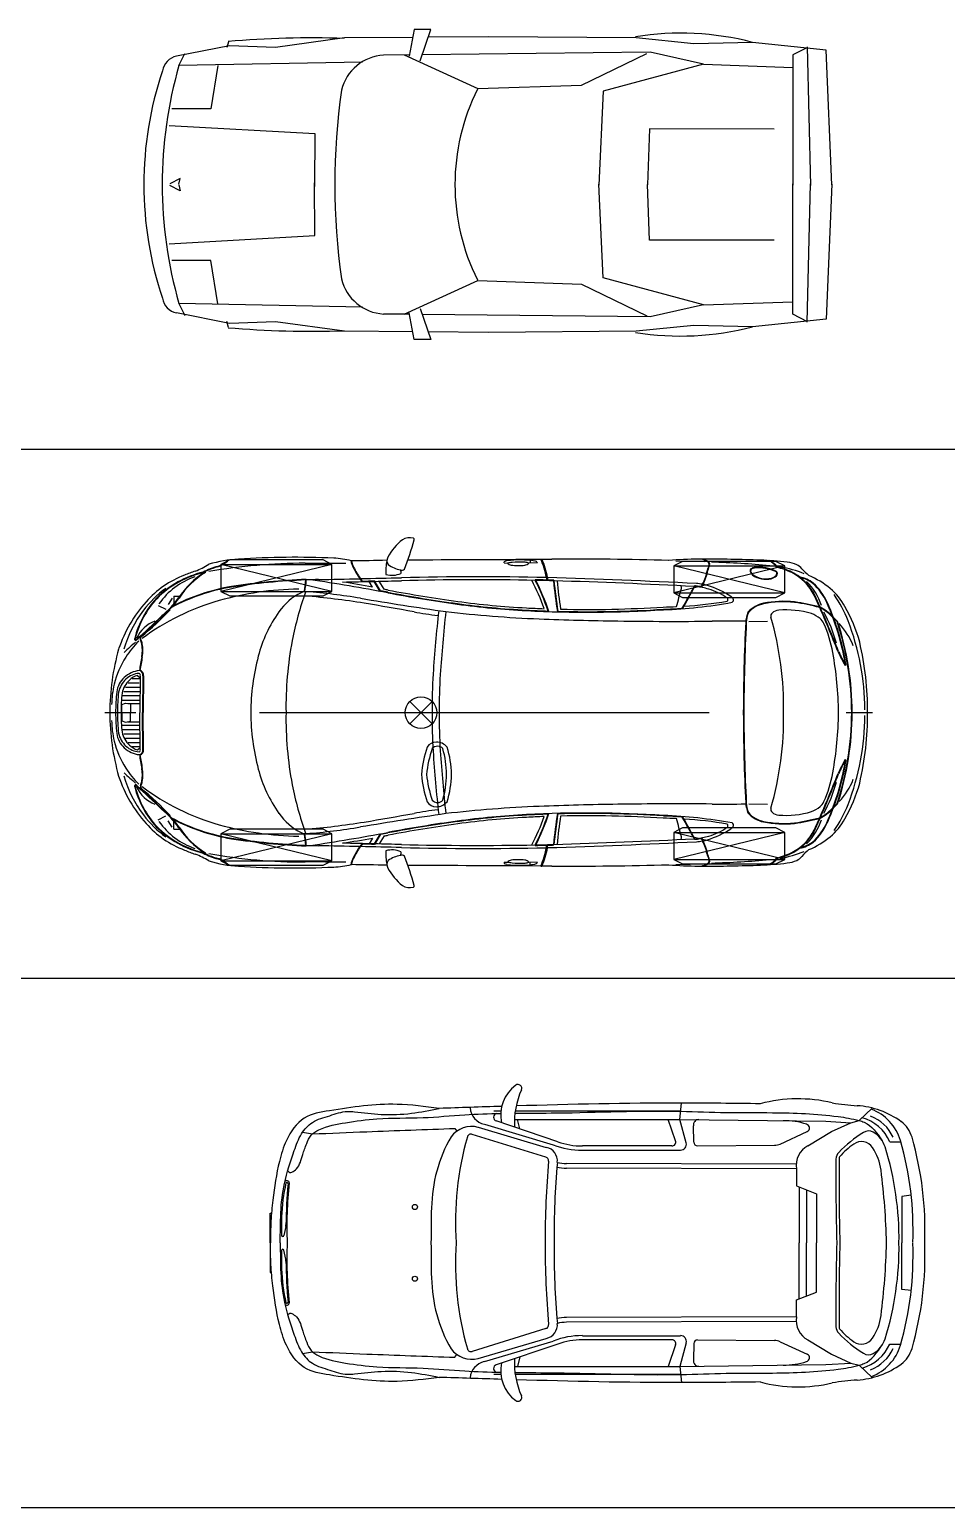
# Model space of a CAD drawing. Header units: millimetres. Extents: x 2646 to 50990, y 12226 to 40347.
# Drawn here: x 16792 to 22013, y 21649 to 30060 of the extents above; entities that cross this region are included whole.
import ezdxf

# ---------------------------------------------------------------- set-up
doc = ezdxf.new("R2010")
doc.units = ezdxf.units.MM
doc.layers.add('www.cad-blocks.net', color=7, linetype='Continuous')

# ---------------------------------------------------------------- blocks, each defined once
blk = doc.blocks.new('A$C20BE156B')
for p, q in [((0.4527, 0.8822), (0.4235, 0.7304)), ((0.5461, 0.8824), (0.4527, 0.8822)), ((0.4856, 0.7048), (0.5461, 0.8824)), ((-0.6001, 0.7906), (-0.9014, 0.7304)), ((-0.6047, 0.8132), (-0.6148, 0.7796)), ((-0.3385, 0.7809), (-0.6001, 0.7906)), ((0.0546, 0.8343), (-0.3385, 0.7809)), ((0.4441, 0.8375), (0.0546, 0.8343)), ((0.8758, 0.841), (0.531, 0.8382)), ((1.7164, 0.8352), (0.8758, 0.841)), ((2.0452, 0.8012), (1.7164, 0.8352)), ((2.379, 0.8095), (2.0452, 0.8012)), ((2.7984, 0.7655), (2.379, 0.8095)), ((2.6922, 0.781), (2.6076, 0.7381)), ((2.689, 0.7833), (2.7089, -0.0044)), ((2.8303, -0.0015), (2.7984, 0.7655)), ((-0.8873, 0.6771), (-0.8532, 0.7455)), ((0.1573, 0.697), (-0.8873, 0.6771)), ((-0.6662, 0.6779), (-0.7058, 0.4318)), ((0.425, 0.7382), (0.2774, 0.7367)), ((0.3951, 0.7379), (0.8151, 0.5461)), ((1.7951, 0.753), (0.4973, 0.739)), ((1.4041, 0.5667), (1.7772, 0.747)), ((2.1001, 0.685), (1.5292, 0.531)), ((2.1001, 0.685), (1.7951, 0.753)), ((2.1001, 0.685), (2.6077, 0.6672)), ((2.6076, 0.7381), (2.6078, -0.0036)), ((0.8151, 0.5461), (1.4041, 0.5667)), ((1.5292, 0.531), (1.5042, -0.0033)), ((-0.7058, 0.4318), (-0.9284, 0.4315)), ((-0.943, 0.3372), (-0.1143, 0.2906)), ((-0.1143, 0.2906), (-0.1162, -0.0106)), ((1.7916, 0.3171), (1.7801, -0.0011)), ((2.502, 0.3158), (1.7916, 0.3171)), ((-0.8809, 0.0352), (-0.9388, 0.0043)), ((-0.8887, 0.0021), (-0.8809, 0.0352)), ((-0.1143, -0.2906), (-0.1162, 0.0106)), ((1.5292, -0.531), (1.5042, 0.0033)), ((1.7916, -0.3171), (1.7801, 0.0011)), ((2.6076, -0.7381), (2.6078, 0.0036)), ((2.689, -0.7833), (2.7089, 0.0044)), ((2.8303, 0.0015), (2.7984, -0.7655)), ((-0.8809, -0.0352), (-0.9388, -0.0043)), ((-0.8887, -0.0021), (-0.8809, -0.0352)), ((-0.943, -0.3372), (-0.1143, -0.2906)), ((2.502, -0.3158), (1.7916, -0.3171)), ((-0.7058, -0.4318), (-0.9284, -0.4315)), ((-0.6662, -0.6779), (-0.7058, -0.4318)), ((0.3951, -0.7379), (0.8151, -0.5461)), ((0.8151, -0.5461), (1.4041, -0.5667)), ((1.4041, -0.5667), (1.7772, -0.747)), ((2.1001, -0.685), (1.5292, -0.531)), ((2.1001, -0.685), (2.6077, -0.6672)), ((-0.6001, -0.7906), (-0.9014, -0.7304)), ((0.1573, -0.697), (-0.8873, -0.6771)), ((-0.8873, -0.6771), (-0.8532, -0.7455)), ((0.425, -0.7382), (0.2774, -0.7367)), ((0.4527, -0.8822), (0.4235, -0.7304)), ((0.4856, -0.7048), (0.5461, -0.8824)), ((1.7951, -0.753), (0.4973, -0.739)), ((2.1001, -0.685), (1.7951, -0.753)), ((2.6922, -0.781), (2.6076, -0.7381)), ((-0.6047, -0.8132), (-0.6148, -0.7796)), ((-0.3385, -0.7809), (-0.6001, -0.7906)), ((0.0546, -0.8343), (-0.3385, -0.7809)), ((0.4441, -0.8375), (0.0546, -0.8343)), ((0.8758, -0.841), (0.531, -0.8382)), ((1.7164, -0.8352), (0.8758, -0.841)), ((2.0452, -0.8012), (1.7164, -0.8352)), ((2.379, -0.8095), (2.0452, -0.8012)), ((2.7984, -0.7655), (2.379, -0.8095)), ((0.5461, -0.8824), (0.4527, -0.8822))]:
    blk.add_line(p, q)
for centre, radius, start, end in [((1.9705, -0.7542), 1.6162, 75.35802, 99.19455), ((-0.1308, -4.7295), 5.5645, 88.1098, 94.91949), ((1.4721, 0), 2.4546, 163.98812, 196.01188), ((-0.8815, 0.6308), 0.1016, 101.30745, 170.89178), ((0.2935, 0.4739), 0.2633, 93.50969, 166.07198), ((0.9486, 0), 2.0359, 161.47438, 198.52562), ((3.8165, 0), 3.8165, 171.90768, 188.09232), ((1.8958, 0), 1.2115, 153.37543, 206.62457), ((0.2935, -0.4739), 0.2633, 193.92802, 266.49031), ((-0.8815, -0.6308), 0.1016, 189.10822, 258.69255), ((-0.1308, 4.7295), 5.5645, 265.08051, 271.8902), ((1.9705, 0.7542), 1.6162, 260.80545, 284.64198)]:
    blk.add_arc(centre, radius, start, end)
blk = doc.blocks.new('A$C7CBE7B0E')
for p, q in [((2.2747, 1.8449), (2.2747, 1.8514)), ((2.423, 1.8591), (2.423, 1.8444)), ((2.4821, 1.8665), (2.4887, 1.8665)), ((3.2511, 1.8579), (3.4148, 1.8532)), ((2.2747, 1.8449), (2.2934, 1.8438)), ((2.4636, 1.8457), (2.4148, 1.8442)), ((1.4657, 1.7388), (1.4513, 1.7559)), ((1.4671, 1.7418), (1.4536, 1.7578)), ((1.5248, 1.707), (1.5052, 1.7397)), ((1.5684, 1.6832), (1.5341, 1.7403)), ((1.5703, 1.6858), (1.5357, 1.7434)), ((1.5906, 1.695), (1.563, 1.741)), ((2.5145, 1.7615), (2.5156, 1.7477)), ((2.5175, 1.7618), (2.5189, 1.7446)), ((2.5205, 1.762), (2.5217, 1.7475)), ((3.397, 1.7091), (3.4035, 1.724)), ((3.3988, 1.7057), (3.4062, 1.7228)), ((0.3032, 1.6029), (0.3466, 1.5816)), ((0.3842, 1.6455), (0.3599, 1.6088)), ((0.3937, 1.6558), (0.3937, 1.612)), ((0.3937, 1.6558), (0.4263, 1.6558)), ((3.6672, 1.5124), (3.7738, 1.5144)), ((4.1533, 1.5271), (4.1702, 1.5111)), ((4.1554, 1.5293), (4.1731, 1.512)), ((0.2028, 1.4078), (0.2028, 1.4264)), ((0.2058, 1.4084), (0.2058, 1.429)), ((0.1554, 1.1865), (0.2001, 1.1865)), ((0.1858, 1.2051), (0.2017, 1.1911)), ((0.2019, 1.2025), (0.1991, 0.9936)), ((0.2173, 1.2023), (0.2146, 0.9934)), ((0.2203, 1.2023), (0.2176, 0.9933)), ((0.1084, 1.1143), (0.1972, 1.1143)), ((0.1174, 1.1381), (0.1972, 1.1381)), ((0.1326, 1.1623), (0.1953, 1.1623)), ((0.0975, 1.0393), (0.1169, 1.0469)), ((0.0975, 0.9932), (0.0975, 1.0393)), ((0.0989, 1.0649), (0.1972, 1.0649)), ((0.1017, 1.0901), (0.1972, 1.0901)), ((0.1169, 1.0469), (0.1464, 1.0426)), ((0.1317, 1.0447), (0.1982, 1.0455)), ((0.1464, 1.0426), (0.1464, 0.9937)), ((0.0975, 0.9932), (0.0975, 0.9472)), ((0.0975, 0.9472), (0.1169, 0.9396)), ((0.1169, 0.9396), (0.1464, 0.9439)), ((0.1317, 0.9417), (0.1982, 0.941)), ((0.1464, 0.9439), (0.1464, 0.9927)), ((0.2019, 0.784), (0.1991, 0.9929)), ((0.2173, 0.7842), (0.2146, 0.9931)), ((0.2203, 0.7842), (0.2176, 0.9931)), ((0.0989, 0.9216), (0.1972, 0.9216)), ((0.1017, 0.8964), (0.1972, 0.8964)), ((0.1084, 0.8722), (0.1972, 0.8722)), ((0.1174, 0.8483), (0.1972, 0.8483)), ((0.1326, 0.8241), (0.1953, 0.8241)), ((0.1554, 0.7999), (0.2001, 0.7999)), ((0.1858, 0.7813), (0.2017, 0.7954)), ((0.2028, 0.5787), (0.2028, 0.5601)), ((0.2058, 0.578), (0.2058, 0.5575)), ((3.6672, 0.474), (3.7738, 0.4721)), ((4.1533, 0.4594), (4.1702, 0.4754)), ((4.1554, 0.4572), (4.1731, 0.4745)), ((0.3032, 0.3836), (0.3466, 0.4049)), ((0.3842, 0.341), (0.3599, 0.3777)), ((0.3937, 0.3307), (0.3937, 0.3745)), ((0.3937, 0.3307), (0.4263, 0.3307)), ((1.5248, 0.2794), (1.5052, 0.2468)), ((1.5684, 0.3033), (1.5341, 0.2461)), ((1.5703, 0.3006), (1.5357, 0.2431)), ((1.5906, 0.2915), (1.563, 0.2455)), ((3.397, 0.2774), (3.4035, 0.2624)), ((3.3988, 0.2808), (3.4062, 0.2636)), ((1.4657, 0.2477), (1.4513, 0.2306)), ((1.4671, 0.2447), (1.4536, 0.2287)), ((2.5145, 0.2249), (2.5156, 0.2388)), ((2.5175, 0.2247), (2.5189, 0.2419)), ((2.5205, 0.2244), (2.5217, 0.239)), ((2.2747, 0.1416), (2.2934, 0.1427)), ((2.2747, 0.1416), (2.2747, 0.1351)), ((2.4636, 0.1408), (2.4148, 0.1423)), ((2.423, 0.1273), (2.423, 0.1421)), ((2.4821, 0.12), (2.4887, 0.12)), ((3.2511, 0.1286), (3.4148, 0.1333))]:
    blk.add_line(p, q)
at = {"ltscale": 0.01}
for p, q in [((1.8641, 0.9296), (1.7367, 1.0569)), ((1.7367, 0.9296), (1.8641, 1.0569)), ((0, 0.9932), (0.1772, 0.9932)), ((0.8808, 0.9932), (3.4418, 0.9932)), ((4.2216, 0.9932), (4.371, 0.9932))]:
    blk.add_line(p, q, dxfattribs=at)
for points in [[(1.2429, 1.8622), (0.712, 1.8622), (0.6615, 1.8364), (0.6615, 1.6831), (0.712, 1.6572), (1.2429, 1.6572), (1.2934, 1.6831), (0.6615, 1.8364), (1.2934, 1.8364), (0.6615, 1.6831), (1.2934, 1.6831), (1.2934, 1.8364)], [(3.8209, 1.8542), (3.29, 1.8542), (3.2395, 1.8284), (3.2395, 1.6751), (3.29, 1.6492), (3.8209, 1.6492), (3.8714, 1.6751), (3.2395, 1.8284), (3.8714, 1.8284), (3.2395, 1.6751), (3.8714, 1.6751), (3.8714, 1.8284)], [(3.8209, 0.3372), (3.29, 0.3372), (3.2395, 0.3114), (3.2395, 0.1581), (3.29, 0.1322), (3.8209, 0.1322), (3.8714, 0.1581), (3.2395, 0.3114), (3.8714, 0.3114), (3.2395, 0.1581), (3.8714, 0.1581), (3.8714, 0.3114)], [(1.2429, 0.3292), (0.712, 0.3292), (0.6615, 0.3034), (0.6615, 0.1501), (0.712, 0.1242), (1.2429, 0.1242), (1.2934, 0.1501), (0.6615, 0.3034), (1.2934, 0.3034), (0.6615, 0.1501), (1.2934, 0.1501), (1.2934, 0.3034)]]:
    blk.add_lwpolyline(points, close=True)
blk.add_circle((1.8004, 0.9932), 0.0901, dxfattribs=at)
for centre, radius, start, end in [((1.9183, 1.7069), 0.3514, 129.62256, 150.83423), ((1.7367, 1.9037), 0.0852, 76.18827, 119.92386), ((0.1134, 2.4393), 1.7124, 338.4535, 344.33817), ((1.7549, 1.9791), 0.00766, 344.33817, 73.81407), ((0.7968, 1.1629), 0.7049, 92.92026, 106.90279), ((0.5946, 1.9668), 0.1492, 288.7989, 314.9292), ((0.5946, 1.9668), 0.1522, 288.7989, 316.39134), ((1.0795, -3.0137), 4.891, 87.37501, 93.73483), ((1.2793, 1.3453), 0.5274, 76.35086, 87.37501), ((1.5546, 1.8903), 0.1572, 191.60657, 206.80592), ((1.3952, 7.7952), 5.9366, 270.08121, 272.04051), ((1.5546, 1.8903), 0.1542, 191.83425, 206.80592), ((1.8138, 1.8028), 0.2141, 165.48413, 186.24422), ((1.6459, 1.8589), 0.0395, 150.83423, 216.19005), ((0.8568, 299.1296), 297.2676, 270.167536, 270.313255), ((2.307, 1.7849), 0.0739, 103.60038, 115.86016), ((2.3655, 1.3487), 0.5136, 80.67622, 98.50214), ((2.4469, 1.8367), 0.019, 28.31358, 84.35416), ((2.1185, 1.6967), 0.4013, 9.23304, 25.02799), ((2.1185, 1.6967), 0.4043, 9.23304, 24.83247), ((0.8568, 299.1296), 297.2676, 270.314526, 270.325438), ((2.1185, 1.6967), 0.4073, 9.23304, 24.64013), ((2.6532, -17.1311), 18.9982, 88.31834, 90.32544), ((3.3945, -0.3218), 2.1884, 90.3374, 94.8163), ((3.4287, -6.1386), 8.0053, 90.23798, 90.3374), ((3.4287, -6.1386), 8.0053, 87.81069, 90.23798), ((3.3696, 1.7485), 0.121, 58.57615, 77.64837), ((3.3696, 1.7485), 0.124, 58.57615, 72.46429), ((3.4231, 1.8362), 0.0183, 347.93999, 58.57615), ((3.4231, 1.8362), 0.0213, 347.93999, 58.57615), ((3.662, -0.0357), 1.898, 83.2173, 87.81069), ((3.71, 1.7253), 0.1509, 39.17685, 62.07792), ((3.71, 1.7253), 0.1539, 39.17685, 59.70482), ((0.6614, 1.2431), 0.5719, 111.34571, 138.26048), ((0.6909, 1.2462), 0.5622, 103.44852, 135.02727), ((0.6909, 1.2462), 0.5592, 102.74846, 135.02727), ((0.8302, 1.3771), 0.4907, 122.35843, 146.65146), ((0.8302, 1.3771), 0.4877, 121.90377, 146.65146), ((1.4301, -0.7239), 2.6837, 109.93805, 111.34571), ((0.3876, 2.1501), 0.3735, 289.93805, 303.15077), ((0.7343, 1.4733), 0.364, 104.54953, 118.57975), ((0.7343, 1.4733), 0.361, 104.54953, 116.78958), ((0.5711, 1.7932), 0.00243, 301.90377, 78.75752), ((1.136, -1.2921), 3.1353, 89.91465, 99.97483), ((1.1642, 17.5851), 15.7419, 269.91465, 270.75734), ((1.956, 2.0931), 0.6069, 206.80592, 213.75198), ((1.956, 2.0931), 0.6039, 206.80592, 213.75198), ((1.635, 1.8964), 0.1217, 253.77463, 294.69056), ((1.7014, 1.9487), 0.1429, 232.30976, 263.09533), ((1.6933, 1.8202), 0.0162, 235.88613, 322.67155), ((1.9947, 1.8194), 0.3107, 182.31367, 186.19936), ((2.3578, 1.4991), 0.3507, 96.37384, 100.589), ((2.3175, 1.8649), 0.032, 221.18204, 262.2595), ((2.3552, 2.1424), 0.3122, 262.2595, 276.62354), ((2.3644, 1.4404), 0.4097, 85.97427, 96.37384), ((2.3868, 1.8708), 0.0387, 276.62354, 316.46515), ((2.388, 1.7766), 0.0727, 68.35256, 85.97427), ((3.1589, 1.8529), 0.2765, 332.26172, 349.70636), ((3.1589, 1.8529), 0.2795, 332.26172, 349.70636), ((3.327, 1.8567), 0.1166, 333.30961, 347.93999), ((3.327, 1.8567), 0.1196, 333.30961, 347.93999), ((3.3277, -2.9573), 4.8083, 84.51828, 88.47871), ((3.6868, 1.8014), 0.0125, 127.91509, 195.1837), ((3.72, 1.8104), 0.047, 195.1837, 226.78953), ((3.6868, 1.8014), 0.00954, 127.91509, 195.1837), ((3.72, 1.8104), 0.044, 195.1837, 226.78953), ((3.7023, 1.7814), 0.0379, 95.65206, 127.91509), ((3.7023, 1.7814), 0.0349, 95.65206, 127.91509), ((3.7641, 1.8844), 0.1324, 234.86794, 283.43834), ((3.7641, 1.8844), 0.1294, 234.86794, 283.43834), ((3.7224, 1.5785), 0.2417, 64.7267, 95.65206), ((3.7224, 1.5785), 0.2387, 64.7267, 95.65206), ((3.7801, 1.817), 0.0602, 283.43834, 314.13962), ((3.7801, 1.817), 0.0632, 283.43834, 314.13962), ((3.811, 1.7852), 0.0158, 314.13962, 39.25083), ((3.811, 1.7852), 0.0188, 314.13962, 39.25083), ((3.6924, 1.3132), 0.5249, 65.34039, 75.15495), ((3.6924, 1.3132), 0.5279, 65.34039, 75.15495), ((3.6575, 0.9209), 0.9222, 69.34693, 78.18553), ((3.8643, 1.6649), 0.1854, 65.94674, 83.2173), ((3.7723, 1.5231), 0.3012, 27.23498, 62.48385), ((3.7723, 1.5231), 0.3042, 52.79567, 62.48385), ((3.905, 1.7561), 0.0856, 40.65454, 65.94674), ((4.2396, 2.0434), 0.3554, 220.65454, 229.49232), ((3.8265, 1.3323), 0.477, 50.32925, 67.55048), ((0.7196, 1.1921), 0.6301, 126.24683, 142.49473), ((0.6486, 1.3713), 0.4174, 108.97164, 144.58662), ((0.8993, 0.6239), 1.0983, 99.30089, 118.24182), ((0.8993, 0.6239), 1.1013, 99.30089, 117.80167), ((1.1276, -0.0737), 1.77, 90.76252, 105.61037), ((1.2916, -1.9947), 3.7491, 92.2034, 98.74888), ((1.2916, -1.9947), 3.7461, 92.25541, 98.74888), ((0.2928, 1.8239), 0.8547, 350.38442, 354.93356), ((0.2928, 1.8239), 0.8577, 350.44274, 355.16121), ((1.2916, -1.9947), 3.7461, 91.15753, 92.20915), ((-0.5207, -9.6894), 11.5629, 79.37456, 81.59617), ((-1.3216, 127.3382), 125.6132, 271.157532, 271.265044), ((-1.3216, 127.3382), 125.6303, 271.220372, 271.302511), ((-0.5207, -9.6894), 11.5786, 79.8246, 80.68201), ((-1.3216, 127.3382), 125.6132, 271.266803, 271.373216), ((-1.3216, 127.3382), 125.6273, 271.271988, 271.303306), ((-1.3216, 127.3382), 125.6303, 271.304086, 271.373216), ((-0.5207, -9.6894), 11.5659, 79.37456, 79.58445), ((-0.5207, -9.6894), 11.5786, 79.37456, 79.49342), ((3.127, 9.7543), 8.2044, 259.37456, 262.1706), ((2.1191, -16.1938), 17.96, 88.74886, 91.37322), ((2.1191, -16.1938), 17.9429, 88.93948, 91.37322), ((1.355, 1.185), 1.2143, 19.22839, 27.53618), ((1.355, 1.185), 1.2313, 18.29127, 27.2628), ((2.1191, -16.1938), 17.9459, 88.74886, 88.94462), ((2.1191, -16.1938), 17.9429, 88.74886, 88.92862), ((1.355, 1.185), 1.2343, 18.09182, 27.0298), ((1.3636, -37.957), 39.7184, 88.28156, 88.34505), ((1.3636, -37.957), 39.7214, 88.33807, 88.34505), ((1.3636, -37.957), 39.7355, 88.34038, 88.34505), ((1.3636, -37.957), 39.7355, 87.10691, 88.33161), ((1.3636, -37.957), 39.7214, 88.27776, 88.32936), ((5.8454, 2.078), 3.3077, 185.80416, 188.8896), ((5.8454, 2.078), 3.3047, 185.75856, 188.84622), ((1.3636, -37.957), 39.7184, 87.12439, 88.27719), ((5.8454, 2.078), 3.2876, 185.85046, 188.67608), ((-1.9385, 3.0772), 5.4004, 344.08574, 345.22684), ((3.2659, 1.7047), 0.0181, 345.22684, 34.97277), ((0.4214, 3.2476), 3.3126, 329.92741, 332.42778), ((0.4214, 3.2476), 3.3156, 329.9001, 332.39456), ((1.3636, -37.957), 39.7214, 87.10691, 87.1224), ((1.3636, -37.957), 39.7184, 87.10691, 87.11962), ((3.3045, 1.2329), 0.4821, 73.85795, 82.38603), ((3.3045, 1.2329), 0.4851, 79.005, 82.38603), ((3.3563, 1.4735), 0.2546, 79.36005, 87.10691), ((3.3563, 1.4735), 0.2546, 72.90319, 78.66221), ((3.2726, 1.2014), 0.5394, 57.12599, 72.90319), ((3.3373, 1.3463), 0.3641, 55.54862, 73.85795), ((3.9195, 1.5788), 0.1902, 52.82635, 78.86721), ((3.9195, 1.5788), 0.1872, 52.82635, 76.98111), ((3.7723, 1.5231), 0.3042, 27.23498, 51.49638), ((3.758, 1.4969), 0.34, 18.25691, 45.48194), ((3.7976, 1.4739), 0.346, 24.96494, 47.27407), ((3.7976, 1.4739), 0.349, 24.96494, 47.27407), ((3.9167, 1.4409), 0.3358, 27.68791, 50.32925), ((0.8104, 1.1102), 0.7716, 138.26048, 161.47474), ((0.6878, 1.2828), 0.5346, 137.56875, 165.47861), ((0.6889, 1.282), 0.5329, 137.58596, 165.50069), ((1.0089, 0.3512), 1.3288, 105.61037, 126.85746), ((0.0358, 1.9118), 0.4669, 308.25364, 325.43359), ((0.0358, 1.9118), 0.4699, 308.25364, 325.43359), ((1.2697, 1.37), 0.3413, 116.44771, 144.85736), ((2.8324, 1.0626), 1.7979, 159.94029, 169.05679), ((1.1438, 1.6231), 0.0586, 86.15244, 116.44771), ((0.8048, -2.5001), 4.1705, 80.73255, 85.40304), ((0.8805, -1.7887), 3.4806, 80.49193, 85.59735), ((5.0756, 23.2582), 21.9152, 260.49193, 261.77841), ((-0.9806, -13.442), 15.257, 79.64937, 80.73255), ((3.127, 9.7543), 8.22, 259.37456, 262.1706), ((3.127, 9.7543), 8.217, 259.37456, 262.1706), ((2.6422, 6.2284), 4.6609, 262.1706, 267.02836), ((2.6422, 6.2284), 4.6579, 262.1706, 267.02836), ((2.6422, 6.2284), 4.6453, 262.1706, 267.02836), ((3.0816, 4.3003), 2.7235, 272.08886, 280.38147), ((3.1498, 3.9497), 2.3557, 273.60486, 279.63217), ((3.5365, 1.6366), 0.012, 308.68458, 55.54862), ((3.5513, 1.6276), 0.0302, 25.40601, 62.25404), ((3.5654, 1.6343), 0.0147, 298.35597, 25.40601), ((3.7825, 1.458), 0.1605, 101.35286, 138.50971), ((3.7825, 1.458), 0.1575, 101.35286, 138.50971), ((3.8661, 1.0416), 0.5852, 83.97744, 101.35286), ((3.8661, 1.0416), 0.5822, 83.97744, 101.35286), ((3.7345, 0.3005), 1.3341, 75.3917, 81.69327), ((3.7345, 0.3005), 1.3371, 75.49283, 81.69327), ((-2.0261, -1.0706), 6.6529, 23.61914, 24.24132), ((-2.0261, -1.0706), 6.6559, 23.59546, 24.24132), ((2.7502, 1.0154), 1.4893, 20.71732, 23.95146), ((2.7502, 1.0154), 1.4923, 20.45235, 23.95146), ((3.6047, 1.2739), 0.673, 21.04042, 35.52584), ((0.7324, 1.1822), 0.6463, 142.49473, 164.63401), ((-1.2388, 3.0864), 2.1956, 310.08971, 315.40475), ((-1.2388, 3.0864), 2.1986, 311.07612, 315.40475), ((-0.8132, 2.6769), 1.6154, 309.24473, 317.16075), ((1.6272, 1.1184), 0.7785, 144.85736, 165.43336), ((2.1536, 3.7182), 2.187, 259.64937, 263.26767), ((9.4651, 0.7258), 7.6113, 173.61105, 176.32646), ((9.4651, 0.7258), 7.5704, 173.61105, 176.32646), ((2.7463, 8.4915), 6.9699, 263.37059, 267.75991), ((2.7487, 8.2807), 6.716, 267.02836, 273.68891), ((2.7487, 8.2807), 6.713, 267.02836, 268.08312), ((2.7487, 8.2807), 6.7004, 267.02836, 267.88609), ((3.1832, 19.6607), 18.1476, 267.75991, 269.17334), ((2.7487, 8.2807), 6.713, 268.56042, 273.68891), ((2.7487, 8.2807), 6.7004, 268.68935, 273.68891), ((3.2541, 24.5718), 23.0592, 269.17334, 270.50553), ((3.1498, 3.9497), 2.3557, 270.74092, 272.55781), ((3.0816, 4.3003), 2.7205, 272.08886, 274.35365), ((3.8082, 1.5028), 0.1585, 157.49945, 178.37835), ((3.8082, 1.5028), 0.1555, 157.49945, 178.37835), ((3.8161, 1.5425), 0.0239, 132.20274, 193.8905), ((2.0194, 1.024), 1.8461, 359.0439, 16.12499), ((3.8432, 1.5112), 0.0653, 94.96132, 131.39834), ((3.8797, 1.0832), 0.4949, 73.1349, 94.88911), ((3.9576, 1.3855), 0.1835, 51.14952, 69.0146), ((3.9439, 1.3438), 0.2783, 41.1897, 62.83342), ((-2.0261, -1.0706), 6.6529, 22.49786, 23.58628), ((4.0254, 1.4697), 0.0754, 23.5667, 51.14952), ((3.9439, 1.3438), 0.2813, 44.86568, 62.61507), ((-2.0261, -1.0706), 6.6559, 22.49786, 23.55412), ((3.3575, 1.1627), 0.8396, 15.62199, 28.6723), ((2.7502, 1.0154), 1.4893, 16.88767, 20.42894), ((3.9439, 1.3438), 0.2813, 41.1897, 43.33419), ((2.7502, 1.0154), 1.4923, 16.88767, 20.14863), ((3.5116, 1.1861), 0.8138, 14.80148, 30.32397), ((2.9042, 1.0044), 1.4235, 0.22413, 21.04042), ((0.3468, 1.3437), 0.181, 109.81936, 156.38015), ((3.5278, -6.449), 7.9628, 89.14129, 90.50553), ((14.0629, 0.9702), 10.427, 177.04726, 179.87358), ((14.0629, 0.9702), 10.424, 177.04726, 179.87358), ((3.4855, 1.2212), 0.6697, 9.81079, 24.58436), ((-38.2461, -16.0718), 45.8564, 22.31543, 22.49786), ((-38.2461, -16.0718), 45.8594, 22.31543, 22.49786), ((2.5306, 0.983), 1.7226, 0.34189, 17.85396), ((2.5306, 0.983), 1.7256, 0.34189, 17.85396), ((2.7729, 1.0223), 1.4656, 9.69209, 16.88767), ((2.7729, 1.0223), 1.4686, 9.69209, 16.88767), ((3.8888, 1.2253), 0.4014, 21.56062, 43.10073), ((1.3664, 0.9915), 1.338, 164.22259, 179.92659), ((0.9506, 0.4774), 1.201, 130.20077, 134.42177), ((0.6317, 0.9665), 0.6165, 135.30959, 146.23551), ((0.179, 1.4123), 0.00984, 152.45491, 249.16843), ((0.179, 1.4123), 0.00684, 152.45491, 235.2007), ((-1.2388, 3.0864), 2.1986, 310.03769, 310.97249), ((0.1162, 1.3667), 0.0958, 10.40547, 25.34844), ((0.1162, 1.3667), 0.0988, 10.40547, 24.95434), ((0.0127, 1.3477), 0.2011, 349.59453, 10.40547), ((0.0127, 1.3477), 0.2041, 349.59453, 10.40547), ((3.0616, 1.0253), 2.0301, 169.25183, 180.90521), ((2.6466, 1.0054), 1.6969, 359.5895, 13.23903), ((0.6026, 1.0113), 0.5678, 148.35011, 165.31185), ((3.377, 0.7299), 3.2196, 169.59453, 171.01976), ((3.377, 0.7299), 3.2166, 169.59453, 170.97274), ((2.0921, 0.9882), 1.2612, 165.02326, 179.77282), ((2.0995, 0.9643), 2.0793, 0.79816, 10.27911), ((4.6888, 1.5506), 0.5542, 202.31543, 211.52611), ((4.6888, 1.5506), 0.5512, 202.31543, 211.52611), ((4.2123, 1.2681), 0.00838, 298.85808, 9.69209), ((0.2072, 1.0903), 0.1414, 133.21557, 171.13894), ((0.2176, 1.0794), 0.1428, 132.98974, 167.4285), ((0.2376, 1.0741), 0.1428, 132.98974, 167.4285), ((0.211, 1.0863), 0.1468, 95.48589, 133.21557), ((0.2079, 1.086), 0.1314, 95.48144, 131.86201), ((0.228, 1.0807), 0.1314, 108.74038, 131.86201), ((0.1902, 1.2058), 0.0121, 344.27521, 64.88553), ((0.1906, 1.2062), 0.027, 351.61365, 76.43718), ((0.1906, 1.2062), 0.03, 351.61365, 71.11629), ((4.7815, 1.0265), 2.9182, 176.32646, 180.65356), ((4.7815, 1.0265), 2.8773, 176.32646, 180.66285), ((0.5388, 1.0354), 0.5, 166.13221, 179.60496), ((1.1634, 0.9978), 1.1018, 174.04631, 180.23789), ((1.1587, 0.9978), 1.0863, 174.04631, 180.24127), ((1.1788, 0.9925), 1.0863, 174.04631, 179.9628), ((1.3664, 0.9949), 1.338, 180.07341, 195.77741), ((0.5388, 0.9511), 0.5, 180.39504, 193.86779), ((1.1634, 0.9887), 1.1018, 179.76211, 185.95369), ((1.1587, 0.9887), 1.0863, 179.75873, 185.95369), ((1.1788, 0.9939), 1.0863, 180.0372, 185.95369), ((2.0921, 0.9982), 1.2612, 180.22718, 194.97674), ((3.0616, 0.9612), 2.0301, 179.09479, 190.74817), ((4.7815, 0.9599), 2.9182, 179.34644, 183.67354), ((4.7815, 0.9599), 2.8773, 179.33715, 183.67354), ((14.0629, 1.0162), 10.427, 180.12642, 182.95274), ((14.0629, 1.0162), 10.424, 180.12642, 182.95274), ((2.0194, 0.9624), 1.8461, 343.87501, 0.9561), ((2.0995, 1.0222), 2.0793, 349.72089, 359.20184), ((2.5306, 1.0035), 1.7226, 342.14604, 359.65811), ((2.5306, 1.0035), 1.7256, 342.14604, 359.65811), ((2.9042, 0.982), 1.4235, 338.95958, 359.77587), ((2.6466, 0.9811), 1.6969, 346.76097, 0.4105), ((0.2072, 0.8962), 0.1414, 188.86106, 226.78443), ((0.2176, 0.9071), 0.1428, 192.5715, 227.01026), ((0.2376, 0.9123), 0.1428, 192.5715, 227.01026), ((0.6026, 0.9752), 0.5678, 194.68815, 211.64989), ((0.211, 0.9001), 0.1468, 226.78443, 264.51411), ((0.2079, 0.9005), 0.1314, 228.13799, 264.51856), ((0.228, 0.9057), 0.1314, 228.13799, 251.25962), ((0.1902, 0.7807), 0.0121, 295.11447, 15.72479), ((0.1906, 0.7802), 0.027, 283.56282, 8.38635), ((0.1906, 0.7802), 0.03, 288.88371, 8.38635), ((9.4651, 1.2606), 7.6113, 183.67354, 186.38895), ((9.4651, 1.2606), 7.5704, 183.67354, 186.38895), ((0.6317, 1.0199), 0.6165, 213.76449, 224.69041), ((3.377, 1.2565), 3.2196, 188.98024, 190.40547), ((3.377, 1.2565), 3.2166, 189.02726, 190.40547), ((0.0127, 0.6387), 0.2011, 349.59453, 10.40547), ((0.0127, 0.6387), 0.2041, 349.59453, 10.40547), ((2.7729, 0.9641), 1.4656, 343.11233, 350.30791), ((4.6888, 0.4359), 0.5542, 148.47389, 157.68457), ((2.7729, 0.9641), 1.4686, 343.11233, 350.30791), ((4.6888, 0.4359), 0.5512, 148.47389, 157.68457), ((4.2123, 0.7183), 0.00838, 350.30791, 61.14192), ((0.8104, 0.8763), 0.7716, 198.52526, 221.73952), ((0.7324, 0.8042), 0.6463, 195.36599, 217.50527), ((0.9506, 1.5091), 1.201, 225.57823, 229.79923), ((0.1162, 0.6197), 0.0958, 334.65156, 349.59453), ((0.1162, 0.6197), 0.0988, 335.04566, 349.59453), ((1.6272, 0.8681), 0.7785, 194.56664, 215.14264), ((3.3575, 0.8238), 0.8396, 331.3277, 344.37801), ((3.4855, 0.7653), 0.6697, 335.41564, 350.18921), ((-38.2461, 18.0582), 45.8564, 337.50214, 337.68457), ((-38.2461, 18.0582), 45.8594, 337.50214, 337.68457), ((3.8888, 0.7611), 0.4014, 316.89927, 338.43938), ((3.5116, 0.8004), 0.8138, 329.67603, 345.19852), ((0.179, 0.5742), 0.00984, 110.83157, 207.54509), ((0.6878, 0.7037), 0.5346, 194.52139, 222.43125), ((0.179, 0.5742), 0.00684, 124.7993, 207.54509), ((0.6889, 0.7044), 0.5329, 194.49931, 222.41404), ((-1.2388, -1.0999), 2.1956, 44.59525, 49.91029), ((-1.2388, -1.0999), 2.1986, 49.02751, 49.96231), ((0.3468, 0.6428), 0.181, 203.61985, 250.18064), ((-1.2388, -1.0999), 2.1986, 44.59525, 48.92388), ((-0.8132, -0.6905), 1.6154, 42.83925, 50.75527), ((1.0089, 1.6352), 1.3288, 233.14254, 254.38963), ((2.8324, 0.9239), 1.7979, 190.94321, 200.05971), ((-2.0261, 3.057), 6.6529, 336.41372, 337.50214), ((-2.0261, 3.057), 6.6559, 336.44588, 337.50214), ((2.7502, 0.971), 1.4893, 339.57106, 343.11233), ((2.7502, 0.971), 1.4923, 339.85137, 343.11233), ((0.0358, 0.0747), 0.4669, 34.56641, 51.74636), ((0.0358, 0.0747), 0.4699, 34.56641, 51.74636), ((2.1536, -1.7317), 2.187, 96.73233, 100.35063), ((2.7463, -6.5051), 6.9699, 92.24009, 96.62941), ((2.7487, -6.2942), 6.716, 86.31109, 92.97164), ((3.1832, -17.6743), 18.1476, 90.82666, 92.24009), ((3.2541, -22.5854), 23.0592, 89.49447, 90.82666), ((3.5278, 8.4355), 7.9628, 269.49447, 270.85871), ((3.8082, 0.4837), 0.1585, 181.62165, 202.50055), ((3.8082, 0.4837), 0.1555, 181.62165, 202.50055), ((3.7825, 0.5285), 0.1605, 221.49029, 258.64714), ((3.7825, 0.5285), 0.1575, 221.49029, 258.64714), ((3.8161, 0.444), 0.0239, 166.1095, 227.79726), ((3.8432, 0.4752), 0.0653, 228.60166, 265.03868), ((3.8797, 0.9033), 0.4949, 265.11089, 286.8651), ((3.9576, 0.601), 0.1835, 290.9854, 308.85048), ((3.9439, 0.6426), 0.2783, 297.16658, 318.8103), ((4.0254, 0.5168), 0.0754, 308.85048, 336.4333), ((3.9439, 0.6426), 0.2813, 297.38493, 315.13432), ((2.7502, 0.971), 1.4893, 336.04854, 339.28268), ((2.7502, 0.971), 1.4923, 336.04854, 339.54765), ((3.9439, 0.6426), 0.2813, 316.66581, 318.8103), ((3.6047, 0.7126), 0.673, 324.47416, 338.95958), ((0.7196, 0.7944), 0.6301, 217.50527, 233.75317), ((0.6614, 0.7434), 0.5719, 221.73952, 248.65429), ((0.6909, 0.7403), 0.5622, 224.97273, 256.55148), ((0.6909, 0.7403), 0.5592, 224.97273, 257.25154), ((0.6486, 0.6152), 0.4174, 215.41338, 251.02836), ((0.8993, 1.3625), 1.0983, 241.75818, 260.69911), ((0.8993, 1.3625), 1.1013, 242.19833, 260.69911), ((0.8302, 0.6094), 0.4907, 213.34854, 237.64157), ((0.8302, 0.6094), 0.4877, 213.34854, 238.09623), ((1.1276, 2.0601), 1.77, 254.38963, 269.23748), ((1.2697, 0.6165), 0.3413, 215.14264, 243.55229), ((0.8048, 4.4866), 4.1705, 274.59696, 279.26745), ((0.8805, 3.7752), 3.4806, 274.40265, 279.50807), ((5.0756, -21.2718), 21.9152, 98.22159, 99.50807), ((-0.9806, 15.4284), 15.257, 279.26745, 280.35063), ((3.127, -7.7678), 8.22, 97.8294, 100.62544), ((3.127, -7.7678), 8.217, 97.8294, 100.62544), ((3.127, -7.7678), 8.2044, 97.8294, 100.62544), ((2.6422, -4.2419), 4.6609, 92.97164, 97.8294), ((2.6422, -4.2419), 4.6579, 92.97164, 97.8294), ((2.6422, -4.2419), 4.6453, 92.97164, 97.8294), ((2.7487, -6.2942), 6.713, 91.91688, 92.97164), ((2.7487, -6.2942), 6.7004, 92.11391, 92.97164), ((1.355, 0.8015), 1.2143, 332.46382, 340.77161), ((1.355, 0.8015), 1.2313, 332.7372, 341.70873), ((1.355, 0.8015), 1.2343, 332.9702, 341.90818), ((5.8454, -0.0916), 3.3077, 171.1104, 174.19584), ((5.8454, -0.0916), 3.3047, 171.15378, 174.24144), ((5.8454, -0.0916), 3.2876, 171.32392, 174.14954), ((2.7487, -6.2942), 6.713, 86.31109, 91.43958), ((2.7487, -6.2942), 6.7004, 86.31109, 91.31065), ((3.1498, -1.9633), 2.3557, 87.44219, 89.25908), ((3.0816, -2.3139), 2.7205, 85.64635, 87.91114), ((3.0816, -2.3139), 2.7235, 79.61853, 87.91114), ((-1.9385, -1.0907), 5.4004, 14.77316, 15.91426), ((0.4214, -1.2611), 3.3126, 27.57222, 30.07259), ((0.4214, -1.2611), 3.3156, 27.60544, 30.0999), ((3.1498, -1.9633), 2.3557, 80.36783, 86.39514), ((3.3373, 0.6402), 0.3641, 286.14205, 304.45138), ((3.5365, 0.3498), 0.012, 304.45138, 51.31542), ((3.5513, 0.3588), 0.0302, 297.74596, 334.59399), ((3.5654, 0.3522), 0.0147, 334.59399, 61.64403), ((3.8661, 0.9449), 0.5852, 258.64714, 276.02256), ((3.8661, 0.9449), 0.5822, 258.64714, 276.02256), ((3.7345, 1.686), 1.3341, 278.30673, 284.6083), ((3.7345, 1.686), 1.3371, 278.30673, 284.50717), ((3.758, 0.4896), 0.34, 314.51806, 341.74309), ((3.7976, 0.5125), 0.346, 312.72593, 335.03506), ((3.7976, 0.5125), 0.349, 312.72593, 335.03506), ((-2.0261, 3.057), 6.6529, 335.75868, 336.38086), ((-2.0261, 3.057), 6.6559, 335.75868, 336.40454), ((3.9167, 0.5455), 0.3358, 309.67075, 332.31209), ((1.2916, 3.9812), 3.7491, 261.25112, 267.7966), ((1.2916, 3.9812), 3.7461, 261.25112, 267.74459), ((1.1438, 0.3634), 0.0586, 243.55229, 273.84756), ((0.2928, 0.1626), 0.8547, 5.06644, 9.61558), ((0.2928, 0.1626), 0.8577, 4.83879, 9.55726), ((-0.5207, 11.6759), 11.5629, 278.40383, 280.62544), ((-0.5207, 11.6759), 11.5786, 279.31799, 280.1754), ((-0.5207, 11.6759), 11.5659, 280.41555, 280.62544), ((-0.5207, 11.6759), 11.5786, 280.50658, 280.62544), ((1.3636, 39.9435), 39.7355, 271.66839, 272.89309), ((1.3636, 39.9435), 39.7184, 271.72281, 272.87561), ((3.2659, 0.2817), 0.0181, 325.02723, 14.77316), ((1.3636, 39.9435), 39.7214, 272.8776, 272.89309), ((1.3636, 39.9435), 39.7184, 272.88038, 272.89309), ((3.3045, 0.7536), 0.4821, 277.61397, 286.14205), ((3.3045, 0.7536), 0.4851, 277.61397, 280.995), ((3.3563, 0.513), 0.2546, 272.89309, 280.63995), ((3.1589, 0.1336), 0.2765, 10.29364, 27.73828), ((3.1589, 0.1336), 0.2795, 10.29364, 27.73828), ((3.3563, 0.513), 0.2546, 281.33779, 287.09681), ((3.2726, 0.7851), 0.5394, 287.09681, 302.87401), ((3.7723, 0.4633), 0.3012, 297.51615, 332.76502), ((3.9195, 0.4077), 0.1902, 281.13279, 307.17365), ((3.7723, 0.4633), 0.3042, 308.50362, 332.76502), ((3.9195, 0.4077), 0.1872, 283.01889, 307.17365), ((3.8265, 0.6542), 0.477, 292.44952, 309.67075), ((1.4301, 2.7103), 2.6837, 248.65429, 250.06195), ((0.3876, -0.1636), 0.3735, 56.84923, 70.06195), ((0.7343, 0.5132), 0.364, 241.42025, 255.45047), ((0.5711, 0.1933), 0.00243, 281.24248, 58.09623), ((0.7343, 0.5132), 0.361, 243.21042, 255.45047), ((1.136, 3.2786), 3.1353, 260.02517, 270.08535), ((1.2916, 3.9812), 3.7461, 267.79085, 268.84247), ((-1.3216, -125.3517), 125.6132, 88.734956, 88.842468), ((-1.3216, -125.3517), 125.6303, 88.697489, 88.779628), ((1.956, -0.1066), 0.6069, 146.24802, 153.19408), ((1.956, -0.1066), 0.6039, 146.24802, 153.19408), ((-1.3216, -125.3517), 125.6132, 88.626784, 88.733197), ((-1.3216, -125.3517), 125.6273, 88.696694, 88.728012), ((-1.3216, -125.3517), 125.6303, 88.626784, 88.695914), ((1.8138, 0.1836), 0.2141, 173.75578, 194.51587), ((1.635, 0.0901), 0.1217, 65.30944, 106.22537), ((1.7014, 0.0378), 0.1429, 96.90467, 127.69024), ((1.9947, 0.1671), 0.3107, 173.80064, 177.68633), ((1.6933, 0.1662), 0.0162, 37.32845, 124.11387), ((2.1191, 18.1803), 17.96, 268.62678, 271.25114), ((2.1191, 18.1803), 17.9429, 268.62678, 271.06052), ((0.1134, -0.4528), 1.7124, 15.66183, 21.5465), ((2.1191, 18.1803), 17.9459, 271.05538, 271.25114), ((2.1191, 18.1803), 17.9429, 271.07138, 271.25114), ((2.1185, 0.2898), 0.4013, 334.97201, 350.76696), ((2.1185, 0.2898), 0.4043, 335.16753, 350.76696), ((2.1185, 0.2898), 0.4073, 335.35987, 350.76696), ((1.3636, 39.9435), 39.7184, 271.65495, 271.71844), ((1.3636, 39.9435), 39.7214, 271.65495, 271.66193), ((1.3636, 39.9435), 39.7355, 271.65495, 271.65962), ((1.3636, 39.9435), 39.7214, 271.67064, 271.72224), ((3.327, 0.1298), 0.1166, 12.06001, 26.69039), ((3.327, 0.1298), 0.1196, 12.06001, 26.69039), ((3.6924, 0.6733), 0.5249, 284.84505, 294.65961), ((3.6924, 0.6733), 0.5279, 284.84505, 294.65961), ((3.6575, 1.0656), 0.9222, 281.81447, 290.65307), ((3.7723, 0.4633), 0.3042, 297.51615, 307.20433), ((3.905, 0.2304), 0.0856, 294.05326, 319.34546), ((4.2396, -0.0569), 0.3554, 130.50768, 139.34546), ((0.7968, 0.8235), 0.7049, 253.09721, 267.07974), ((0.5946, 0.0197), 0.1492, 45.0708, 71.2011), ((0.5946, 0.0197), 0.1522, 43.60866, 71.2011), ((1.0795, 5.0001), 4.891, 266.26517, 272.62499), ((1.1642, -15.5986), 15.7419, 89.24266, 90.08535), ((1.2793, 0.6411), 0.5274, 272.62499, 283.64914), ((1.5546, 0.0962), 0.1572, 153.19408, 168.39343), ((1.5546, 0.0962), 0.1542, 153.19408, 168.16575), ((1.3952, -5.8087), 5.9366, 87.95949, 89.91879), ((1.6459, 0.1276), 0.0395, 143.80995, 209.16577), ((1.9183, 0.2796), 0.3514, 209.16577, 230.37744), ((0.8568, -297.1431), 297.2676, 89.686745, 89.832464), ((2.307, 0.2016), 0.0739, 244.13984, 256.39962), ((2.3655, 0.6377), 0.5136, 261.49786, 279.32378), ((2.3175, 0.1216), 0.032, 97.7405, 138.81796), ((2.3578, 0.4874), 0.3507, 259.411, 263.62616), ((2.3552, -0.156), 0.3122, 83.37646, 97.7405), ((2.3644, 0.546), 0.4097, 263.62616, 274.02573), ((2.3868, 0.1156), 0.0387, 43.53485, 83.37646), ((2.388, 0.2098), 0.0727, 274.02573, 291.64744), ((2.4469, 0.1498), 0.019, 275.64584, 331.68642), ((0.8568, -297.1431), 297.2676, 89.674562, 89.685474), ((2.6532, 19.1176), 18.9982, 269.67456, 271.68166), ((3.3945, 2.3082), 2.1884, 265.1837, 269.6626), ((3.4287, 8.125), 8.0053, 269.6626, 269.76202), ((3.3696, 0.2379), 0.121, 282.35163, 301.42385), ((3.4287, 8.125), 8.0053, 269.76202, 272.18931), ((3.3696, 0.2379), 0.124, 287.53571, 301.42385), ((3.4231, 0.1503), 0.0183, 301.42385, 12.06001), ((3.4231, 0.1503), 0.0213, 301.42385, 12.06001), ((3.3277, 4.9438), 4.8083, 271.52129, 275.48172), ((3.662, 2.0221), 1.898, 272.18931, 276.7827), ((3.71, 0.2612), 0.1509, 297.92208, 320.82315), ((3.71, 0.2612), 0.1539, 300.29518, 320.82315), ((3.8643, 0.3216), 0.1854, 276.7827, 294.05326), ((1.7367, 0.0828), 0.0852, 240.07614, 283.81173), ((1.7549, 0.0074), 0.00766, 286.18593, 15.66183)]:
    blk.add_arc(centre, radius, start, end)
for centre, radius, start, end in [((2.3602, 0.6075), 0.5573, 160.08241, 176.48282), ((2.3914, 0.5965), 0.5606, 159.99712, 175.37546), ((1.8874, 0.7653), 0.0604, 89.62934, 148.02062), ((1.8946, 0.7619), 0.0398, 41.30432, 138.69568), ((1.8888, 0.7483), 0.0774, 39.28541, 90.7195), ((1.3994, 0.636), 0.5468, 0.59755, 16.16923), ((1.4256, 0.6295), 0.5494, 1.27068, 17.78858), ((2.3602, 0.6759), 0.5573, 183.51718, 199.91759), ((2.3914, 0.6869), 0.5606, 184.62454, 200.00288), ((1.3994, 0.6474), 0.5468, 343.83077, 359.40245), ((1.4256, 0.6538), 0.5494, 342.21142, 358.72932), ((1.8874, 0.518), 0.0604, 211.97938, 270.37066), ((1.8946, 0.5214), 0.0398, 221.30432, 318.69568), ((1.8888, 0.535), 0.0774, 269.2805, 320.71459)]:
    blk.add_arc(centre, radius, start, end, dxfattribs=at)
blk = doc.blocks.new('A$C0F965D39')
for p, q in [((2.3332, 1.6035), (2.3412, 1.6961)), ((1.3134, 1.6498), (1.2741, 1.6498)), ((1.3906, 1.6035), (2.3332, 1.6035)), ((2.3372, 1.6498), (1.395, 1.6498)), ((1.4205, 1.5493), (1.4079, 1.6035)), ((2.3078, 1.4813), (2.2652, 1.6035)), ((2.3332, 1.6035), (3.1642, 1.593)), ((2.3685, 1.4697), (2.3332, 1.6035)), ((3.428, 1.6677), (3.3533, 1.597)), ((0.184, 1.5304), (0.2401, 1.5208)), ((1.0517, 1.5519), (1.0627, 1.5361)), ((1.5698, 1.3889), (1.1497, 1.5184)), ((1.1849, 1.5583), (1.5718, 1.4442)), ((1.2192, 1.5756), (1.612, 1.4593)), ((1.6369, 1.4764), (1.2863, 1.5945)), ((2.4119, 1.4743), (2.4099, 1.5671)), ((2.9033, 1.4633), (3.0584, 1.5348)), ((3.0614, 1.4532), (3.196, 1.5341)), ((3.1642, 1.593), (3.3071, 1.5847)), ((3.196, 1.5341), (3.3071, 1.5847)), ((3.3071, 1.5847), (3.3533, 1.597)), ((2.2873, 1.4524), (1.7775, 1.4524)), ((2.4338, 1.4531), (2.872, 1.4563)), ((3.5278, 1.4766), (3.5912, 1.4766)), ((2.9954, 1.3489), (1.6872, 1.3529)), ((1.7774, 1.4289), (2.337, 1.4289)), ((2.9952, 1.3219), (1.6871, 1.3259)), ((2.9967, 1.3219), (2.9967, 1.2244)), ((2.9967, 1.2244), (3.1113, 1.1805)), ((3.0115, 1.2187), (3.0115, 0.9007)), ((3.054, 1.2024), (3.054, 0.9007)), ((3.1113, 1.1805), (3.1113, 0.9007)), ((3.6498, 1.1727), (3.5975, 1.1655)), ((3.5975, 1.1655), (3.5975, 0.9007)), ((0, 1.0693), (0.0069, 1.0693)), ((0, 0.9007), (0, 1.0693)), ((0.0742, 0.9382), (0.0783, 0.9382)), ((0.0883, 0.9933), (0.0773, 0.943)), ((0, 0.9007), (0, 0.7322)), ((0.0742, 0.8632), (0.0783, 0.8632)), ((0.0883, 0.8081), (0.0773, 0.8584)), ((3.0115, 0.5827), (3.0115, 0.9007)), ((3.054, 0.599), (3.054, 0.9007)), ((3.1113, 0.6209), (3.1113, 0.9007)), ((3.5975, 0.6359), (3.5975, 0.9007)), ((0, 0.7322), (0.0069, 0.7322)), ((2.9967, 0.577), (3.1113, 0.6209)), ((3.6498, 0.6287), (3.5975, 0.6359)), ((2.9967, 0.4795), (2.9967, 0.577)), ((2.9952, 0.4795), (1.6871, 0.4755)), ((2.9954, 0.4525), (1.6872, 0.4485)), ((1.5698, 0.4125), (1.1497, 0.283)), ((1.1849, 0.2431), (1.5718, 0.3572)), ((1.2192, 0.2258), (1.612, 0.3421)), ((1.7774, 0.3725), (2.337, 0.3725)), ((2.2873, 0.349), (1.7775, 0.349)), ((2.4338, 0.3484), (2.872, 0.3451)), ((2.9033, 0.3381), (3.0584, 0.2666)), ((3.0614, 0.3482), (3.196, 0.2673)), ((0.184, 0.271), (0.2401, 0.2806)), ((1.0517, 0.2495), (1.0627, 0.2653)), ((1.6369, 0.325), (1.2863, 0.2069)), ((2.3078, 0.3201), (2.2652, 0.1979)), ((2.3685, 0.3317), (2.3332, 0.1979)), ((2.4119, 0.3271), (2.4099, 0.2343)), ((3.196, 0.2673), (3.3071, 0.2167)), ((3.5278, 0.3248), (3.5912, 0.3248)), ((1.3906, 0.1979), (2.3332, 0.1979)), ((1.4205, 0.2521), (1.4079, 0.1979)), ((2.3332, 0.1979), (3.1642, 0.2084)), ((2.3332, 0.1979), (2.3412, 0.1053)), ((3.1642, 0.2084), (3.3071, 0.2167)), ((3.3071, 0.2167), (3.3533, 0.2044)), ((3.428, 0.1337), (3.3533, 0.2044)), ((1.3134, 0.1516), (1.2741, 0.1516)), ((2.3372, 0.1516), (1.395, 0.1516))]:
    blk.add_line(p, q)
for centre in [(0.8238, 1.1049), (0.8238, 0.6966)]:
    blk.add_circle(centre, 0.0145)
for centre, radius, start, end in [((1.5193, 1.6305), 0.2068, 125.90957, 193.01798), ((1.8476, 1.5835), 0.4574, 155.7458, 183.03727), ((1.4107, 1.7804), 0.0217, 335.7458, 125.90957), ((3.0055, 0.8777), 0.8427, 76.59884, 104.78254), ((3.4382, 3.1487), 1.4705, 260.71068, 266.2476), ((1.2457, 1.6806), 0.1083, 186.47318, 255.8056), ((1.2941, 1.6154), 0.0223, 103.37272, 249.5016), ((2.4394, 1.5723), 0.0299, 85.81634, 189.97825), ((3.3106, 1.2041), 0.4783, 53.89052, 86.2476), ((3.3048, 1.3785), 0.2437, 23.74178, 74.3761), ((3.3312, 1.4002), 0.2389, 25.22638, 68.43436), ((3.3193, 1.3989), 0.2828, 17.25133, 68.65252), ((1.1478, 1.4151), 0.1479, 75.45, 143.10784), ((1.1433, 1.4977), 0.0217, 72.87081, 164.16455), ((2.9293, 1.2051), 0.391, 71.40941, 91.23895), ((3.0493, 1.5546), 0.0217, 294.76155, 77.47391), ((3.8023, 0.8592), 0.793, 122.35512, 135.45431), ((3.4069, 1.4832), 0.0543, 60.5263, 122.35512), ((3.3616, 1.403), 0.1465, 17.22189, 60.5263), ((3.4941, 1.4557), 0.1669, 15.88804, 53.89052), ((1.7446, 1.0918), 0.8254, 150.04309, 179.45613), ((2.8437, 1.0154), 1.7891, 164.16455, 183.67486), ((1.5563, 1.3668), 0.0789, 354.15842, 78.68386), ((1.7719, 1.8641), 0.4353, 248.44603, 270.71507), ((1.7753, 1.8631), 0.4107, 250.30658, 270.30692), ((2.2873, 1.4741), 0.0217, 270, 19.22537), ((2.337, 1.4614), 0.0326, 270, 14.75235), ((2.4336, 1.4748), 0.0217, 181.25524, 270.42759), ((2.8714, 1.5323), 0.076, 270.42759, 294.76155), ((3.1225, 1.3415), 0.1274, 118.68601, 188.83163), ((3.5867, 1.092), 0.4557, 125.42325, 139.10796), ((3.3666, 1.4014), 0.076, 33.61382, 125.42325), ((3.1779, 1.2759), 0.3026, 7.22569, 33.61382), ((1.8173, 0.9243), 1.7633, 359.23333, 17.22189), ((1.7969, 0.9726), 1.8637, 357.86775, 15.88804), ((1.7969, 0.9726), 1.9315, 357.86775, 15.88804), ((6.3791, 0.9357), 4.8133, 174.86848, 180.42138), ((1.5634, 1.3682), 0.0217, 354.86848, 72.87081), ((6.3791, 0.9357), 4.763, 174.90411, 180.42138), ((1.692, 1.6309), 0.2781, 258.14968, 269.0204), ((16.2526, 1.2584), 13.0316, 179.47457, 181.57284), ((3.2758, 1.3774), 0.0543, 135.45431, 179.47457), ((16.2526, 1.2584), 13.0137, 179.45022, 181.57284), ((3.2504, 1.3832), 0.0109, 139.10796, 179.45022), ((1.692, 1.6309), 0.3051, 258.76474, 269.0204), ((-0.7215, 0.7815), 4.2332, 1.61336, 7.22569), ((1.1084, 1.0139), 1.0441, 167.39101, 178.1199), ((0.0948, 1.2415), 0.0134, 0.02306, 151.42927), ((0.0947, 1.2376), 0.00666, 354.99035, 140.6277), ((3.2669, 0.9595), 3.1777, 174.99035, 179.19681), ((2.2645, 0.9962), 2.1702, 173.50901, 182.5209), ((-8.2527, 1.0934), 9.172, 358.7962, 0.03867), ((2.9942, 0.952), 2.9309, 178.1199, 180.14726), ((0.0704, 0.9445), 0.00706, 180.14726, 347.72031), ((0.0352, 1.0048), 0.0543, 347.72031, 359.19681), ((2.9942, 0.8494), 2.9309, 179.85274, 181.8801), ((0.0704, 0.8569), 0.00706, 12.27969, 179.85274), ((2.2645, 0.8053), 2.1702, 177.4791, 186.49099), ((-8.2527, 0.708), 9.172, 359.96133, 1.2038), ((2.8437, 0.786), 1.7891, 176.32514, 195.83545), ((6.3791, 0.8657), 4.8133, 179.57862, 185.13152), ((6.3791, 0.8657), 4.763, 179.57862, 185.09589), ((16.2526, 0.543), 13.0316, 178.42716, 180.52543), ((16.2526, 0.543), 13.0137, 178.42716, 180.54978), ((-0.7215, 1.0199), 4.2332, 352.77431, 358.38664), ((1.8173, 0.8771), 1.7633, 342.77811, 0.76667), ((1.7969, 0.8288), 1.8637, 344.11196, 2.13225), ((1.7969, 0.8288), 1.9315, 344.11196, 2.13225), ((0.0352, 0.7966), 0.0543, 0.80319, 12.27969), ((3.2669, 0.8419), 3.1777, 180.80319, 185.00965), ((1.1084, 0.7875), 1.0441, 181.8801, 192.60899), ((1.7446, 0.7097), 0.8254, 180.54387, 209.95691), ((0.0948, 0.5599), 0.0134, 208.57073, 359.97694), ((0.0947, 0.5638), 0.00666, 219.3723, 5.00965), ((1.5634, 0.4332), 0.0217, 287.12919, 5.13152), ((1.5563, 0.4346), 0.0789, 281.31614, 5.84158), ((1.692, 0.1705), 0.3051, 90.9796, 101.23526), ((1.692, 0.1705), 0.2781, 90.9796, 101.85032), ((3.1225, 0.4599), 0.1274, 171.16837, 241.31399), ((3.2758, 0.424), 0.0543, 180.52543, 224.54569), ((3.1779, 0.5255), 0.3026, 326.38618, 352.77431), ((1.7719, -0.0627), 0.4353, 89.28493, 111.55397), ((1.7753, -0.0617), 0.4107, 89.69308, 109.69342), ((2.2873, 0.3273), 0.0217, 340.77463, 90), ((2.337, 0.34), 0.0326, 345.24765, 90), ((2.4336, 0.3266), 0.0217, 89.57241, 178.74476), ((2.8714, 0.2691), 0.076, 65.23845, 89.57241), ((3.8023, 0.9422), 0.793, 224.54569, 237.64488), ((3.2504, 0.4183), 0.0109, 180.54978, 220.89204), ((3.5867, 0.7095), 0.4557, 220.89204, 234.57675), ((3.3666, 0.4001), 0.076, 234.57675, 326.38618), ((3.3616, 0.3984), 0.1465, 299.4737, 342.77811), ((1.1478, 0.3863), 0.1479, 216.89216, 284.55), ((1.1433, 0.3037), 0.0217, 195.83545, 287.12919), ((3.0493, 0.2468), 0.0217, 282.52609, 65.23845), ((3.3048, 0.4229), 0.2437, 285.6239, 336.25822), ((3.4069, 0.3182), 0.0543, 237.64488, 299.4737), ((3.3312, 0.4012), 0.2389, 291.56564, 334.77362), ((3.3193, 0.4025), 0.2828, 291.34748, 342.74867), ((3.4941, 0.3458), 0.1669, 306.10948, 344.11196), ((1.2457, 0.1209), 0.1083, 104.1944, 173.52682), ((1.2941, 0.186), 0.0223, 110.4984, 256.62728), ((1.5193, 0.1709), 0.2068, 166.98202, 234.09043), ((1.8476, 0.2179), 0.4574, 176.96273, 204.2542), ((2.4394, 0.2291), 0.0299, 170.02175, 274.18366), ((2.9293, 0.5963), 0.391, 268.76105, 288.59059), ((3.3106, 0.5973), 0.4783, 273.7524, 306.10948), ((3.0055, 0.9237), 0.8427, 255.21746, 283.40116), ((3.4382, -1.3473), 1.4705, 93.7524, 99.28932), ((1.4107, 0.021), 0.0217, 234.09043, 24.2542)]:
    blk.add_arc(centre, radius, start, end)
for points in [[(0.9616, 1.6661), (0.722, 1.689), (0.338, 1.6528), (0.194, 1.6104), (0.0923, 1.4835), (0.0522, 1.3645), (0.0146, 1.1444), (0.0038, 1.0235), (0.0013, 0.9007)], [(0.0574, 0.9007), (0.0809, 1.2385), (0.137, 1.4258), (0.1783, 1.5216), (0.2402, 1.5864), (0.3385, 1.6245), (0.4391, 1.6488), (0.4805, 1.6465), (0.6321, 1.6322), (0.8042, 1.6384), (0.9616, 1.6661)], [(0.2401, 1.5208), (0.5493, 1.5334), (1.0517, 1.5519)], [(0.9616, 0.1353), (0.722, 0.1124), (0.338, 0.1487), (0.194, 0.191), (0.0923, 0.318), (0.0522, 0.4369), (0.0146, 0.657), (0.0038, 0.7779), (0.0013, 0.9007)], [(0.0574, 0.9007), (0.0809, 0.5629), (0.137, 0.3757), (0.1783, 0.2798), (0.2402, 0.2151), (0.3385, 0.1769), (0.4391, 0.1527), (0.4805, 0.1549), (0.6321, 0.1692), (0.8042, 0.163), (0.9616, 0.1353)], [(0.2401, 0.2806), (0.5493, 0.2681), (1.0517, 0.2495)]]:
    blk.add_spline(points, degree=3)
for points, knots in [([(2.7905, 1.6925), (2.6407, 1.6943), (2.1773, 1.6996), (1.714, 1.6893), (1.4005, 1.68)], [0, 0, 0, 0, 41.378108, 128.027861, 128.027861, 128.027861, 128.027861]), ([(0.0993, 1.3102), (0.1096, 1.2997), (0.1234, 1.3005), (0.1681, 1.3341), (0.179, 1.3904), (0.2055, 1.4606), (0.2282, 1.5174), (0.3077, 1.5637), (0.4363, 1.5874), (0.6346, 1.6139), (0.8623, 1.6082), (1.0967, 1.6315), (1.2444, 1.6363), (1.3126, 1.6376)], [0, 0, 0, 0, 3.298763, 6.979995, 16.936102, 23.294934, 28.195893, 33.246224, 47.645739, 64.259567, 88.426997, 110.401119, 129.259649, 129.259649, 129.259649, 129.259649]), ([(1.3935, 1.6386), (1.4724, 1.6394), (1.7872, 1.6394), (2.1877, 1.6585), (2.5979, 1.6405), (2.8967, 1.6437), (3.1511, 1.6346), (3.3239, 1.6062), (3.4206, 1.5767), (3.4558, 1.5248), (3.485, 1.4819)], [136.707601, 136.707601, 136.707601, 136.707601, 158.496476, 223.609778, 247.418512, 271.846717, 306.21116, 317.446499, 320.285817, 333.814581, 333.814581, 333.814581, 333.814581]), ([(0.0993, 0.4912), (0.1096, 0.5017), (0.1234, 0.5009), (0.1681, 0.4673), (0.179, 0.411), (0.2055, 0.3408), (0.2282, 0.284), (0.3077, 0.2377), (0.4363, 0.214), (0.6346, 0.1875), (0.8623, 0.1933), (1.0967, 0.17), (1.2444, 0.1651), (1.3126, 0.1639)], [0, 0, 0, 0, 3.298763, 6.979995, 16.936102, 23.294934, 28.195893, 33.246224, 47.645739, 64.259567, 88.426997, 110.401119, 129.259649, 129.259649, 129.259649, 129.259649]), ([(1.3935, 0.1628), (1.4724, 0.162), (1.7872, 0.1621), (2.1877, 0.1429), (2.5979, 0.161), (2.8967, 0.1577), (3.1511, 0.1669), (3.3239, 0.1952), (3.4206, 0.2247), (3.4558, 0.2766), (3.485, 0.3195)], [136.707601, 136.707601, 136.707601, 136.707601, 158.496476, 223.609778, 247.418512, 271.846717, 306.21116, 317.446499, 320.285817, 333.814581, 333.814581, 333.814581, 333.814581]), ([(2.7905, 0.1089), (2.6407, 0.1072), (2.1773, 0.1018), (1.714, 0.1121), (1.4005, 0.1214)], [0, 0, 0, 0, 41.378108, 128.027861, 128.027861, 128.027861, 128.027861])]:
    blk.add_open_spline(points, degree=3, knots=knots)
for points in [[(1.3179, 1.6775), (1.1992, 1.6739), (1.0804, 1.67), (0.9616, 1.6661)], [(1.3179, 0.1239), (1.1992, 0.1275), (1.0804, 0.1314), (0.9616, 0.1353)]]:
    blk.add_open_spline(points, degree=3)
blk = doc.blocks.new('FORMAT')
at = {"layer": 'www.cad-blocks.net', "color": 155, "true_color": 0x546d8e}
for p, q in [((5773, 27672.1), (50990.4, 27672.1)), ((5773, 24660.4), (50990.4, 24660.4)), ((5773, 21648.8), (50990.4, 21648.8))]:
    blk.add_line(p, q, dxfattribs=at)

msp = doc.modelspace()

# ---------------------------------------------------------------- block references
at = {"xscale": 1000, "yscale": 1000, "zscale": 1000}
for name, p in [('A$C20BE156B', (18529.8, 29177.9)), ('A$C7CBE7B0E', (17220.3, 25179.3)), ('A$C0F965D39', (18162.2, 22253.9))]:
    msp.add_blockref(name, p, dxfattribs=at)
at = {"layer": 'www.cad-blocks.net'}
msp.add_blockref('FORMAT', (0, 0), dxfattribs=at)

doc.saveas('drawing.dxf')
